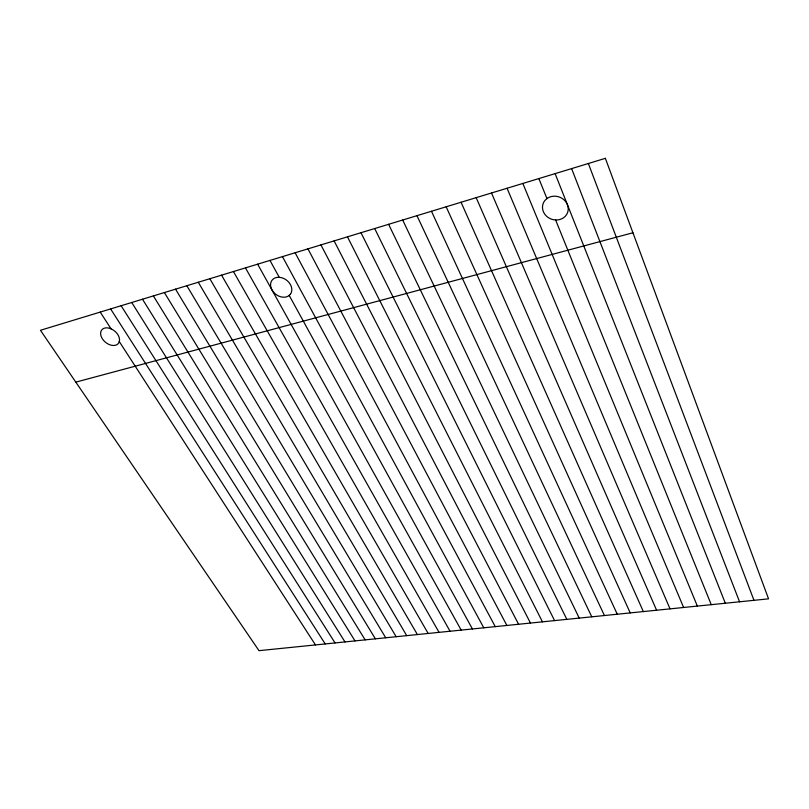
<?xml version="1.0" encoding="UTF-8"?>
<svg xmlns="http://www.w3.org/2000/svg" width="809" height="809" viewBox="0 0 809 809"><rect width="100%" height="100%" fill="white"/><g stroke="black" fill="none" stroke-linecap="round" stroke-linejoin="round"><path stroke-width="1.21" d="M75.813 382.131L632.941 232.759M100.225 312.092L111.086 328.879M119.277 341.55L315.47 644.925M110.611 308.937L325.208 643.934M121.107 305.731L335.047 642.933M131.736 302.505L344.978 641.921M142.485 299.229L355.009 640.9M153.376 295.912L365.142 639.868M164.389 292.565L375.376 638.827M175.543 289.167L385.721 637.775M186.839 285.729L396.167 636.713M198.276 282.25L406.725 635.641M209.844 278.721L417.393 634.559M221.565 275.161L428.163 633.457M233.437 271.541L439.054 632.355M245.461 267.88L450.057 631.232M257.636 264.179L461.181 630.1M269.973 260.427L279.287 277.386M289.177 295.386L472.416 628.957M282.462 256.625L483.782 627.804M295.123 252.772L495.26 626.641M307.946 248.859L506.869 625.458M320.94 244.905L518.599 624.265M334.117 240.9L530.461 623.061M347.466 236.835L542.445 621.838M360.986 232.719L554.569 620.604M374.698 228.542L566.826 619.36M388.603 224.315L579.224 618.096M402.69 220.028L591.763 616.822M416.979 215.679L604.434 615.538M431.47 211.27L617.257 614.233M446.163 206.791L630.221 612.909M461.059 202.26L643.337 611.574M476.177 197.659L656.605 610.229M491.508 192.987L670.034 608.864M507.071 188.254L683.615 607.478M522.847 183.451L697.348 606.083M538.865 178.577L546.965 198.599M555.581 219.886L711.253 604.667M725.319 603.241L555.126 173.632M571.619 168.606L739.557 601.795M588.365 163.509L753.968 600.329M119.419 341.196L118.701 342.996A10.719 7.261 39.6 0 1 102.399 338.86A10.719 7.261 39.6 0 1 109.084 328.151L111.571 329.061A10.719 7.261 39.6 0 1 119.419 341.196M290.36 294.294L288.651 295.882A11.559 8.899 37.6 0 1 271.955 289.915A11.559 8.899 37.6 0 1 278.427 277.285L281.208 277.598A11.559 8.899 37.6 0 1 290.441 284.616A11.559 8.899 37.6 0 1 290.36 294.294M547.218 198.367L544.902 200.49A13.035 11.751 20.4 0 0 553.932 219.815L557.27 219.967A13.035 11.751 20.4 0 0 567.139 204.02A13.035 11.751 20.4 0 0 547.218 198.367M605.365 158.331L40.45 330.284L259.001 650.669L768.55 598.842L605.365 158.331"/></g></svg>
